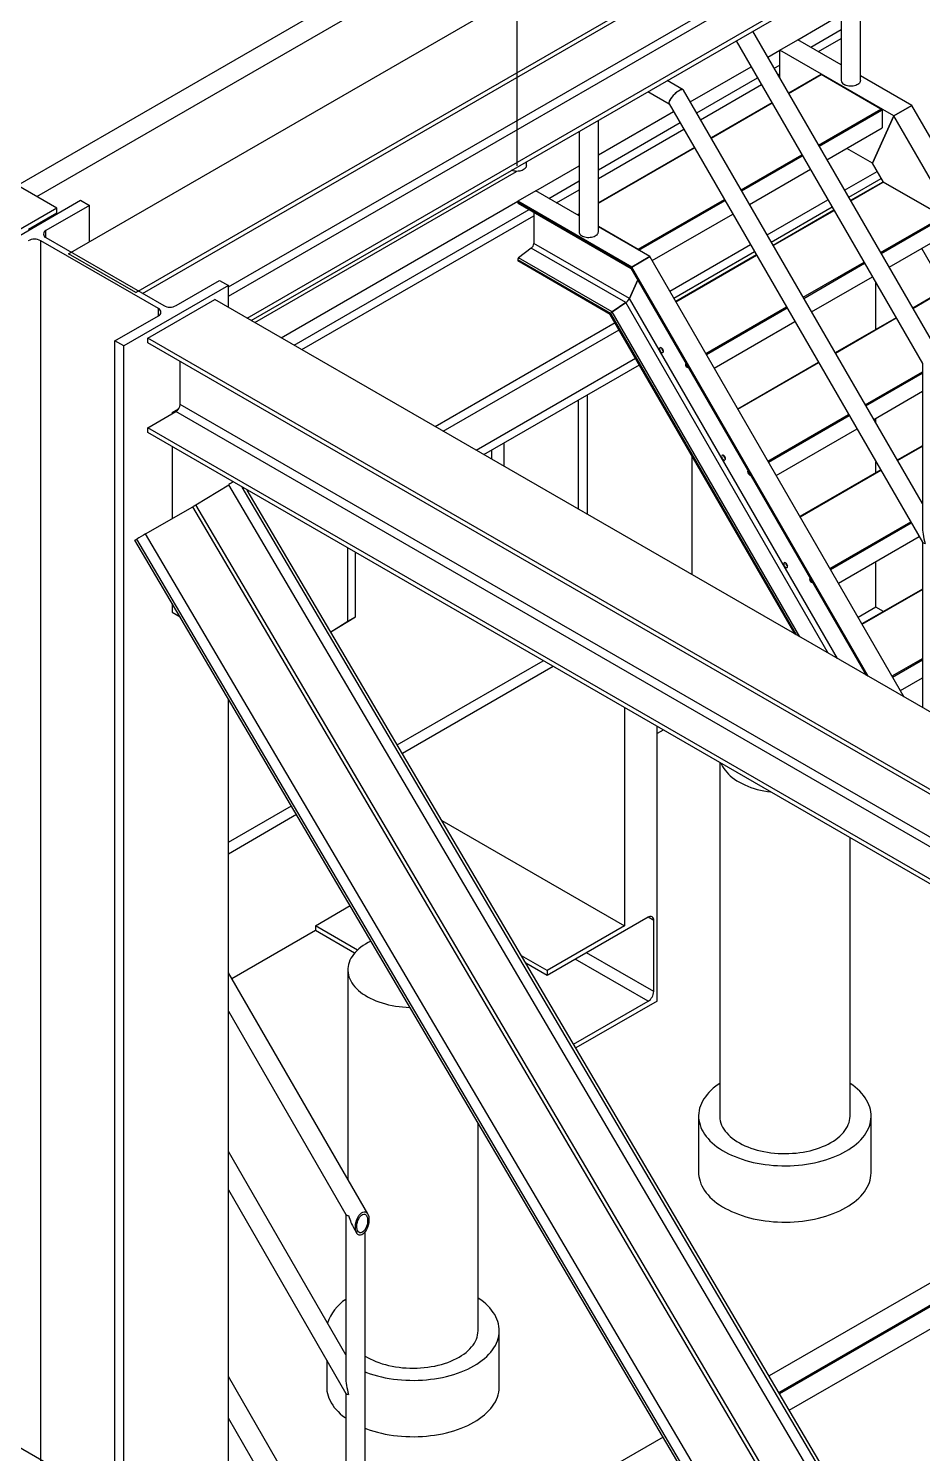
# Model space of a CAD drawing. Header units: inches. Extents: x -1490 to 2215, y -1057 to 1547.
# Drawn here: x -1260 to -1198.8, y 1190.7 to 1288.3 of the extents above; entities that cross this region are included whole.
import ezdxf

# ---------------------------------------------------------------- set-up
doc = ezdxf.new("R2010")
doc.units = ezdxf.units.IN
doc.header["$MEASUREMENT"] = 0

msp = doc.modelspace()

# ---------------------------------------------------------------- linework, layer by layer
at = {"color": 7, "linetype": 'Continuous', "lineweight": 25}
for p, q in [((-1257.253, 1272.84), (-994.209, 1424.691)), ((-1252.66, 1270.188), (-989.617, 1422.04)), ((-1252.197, 1270.129), (-989.797, 1421.609)), ((-1246.316, 1270.58), (-1123.081, 1341.722)), ((-1246.316, 1269.927), (-1122.798, 1341.232)), ((-1245.039, 1268.44), (-1120.872, 1340.12)), ((-1244.756, 1268.276), (-1120.967, 1339.738)), ((-1258.073, 1275.964), (-1347.037, 1327.322)), ((-1227.231, 1296.868), (-1260.757, 1277.514)), ((-1259.442, 1276.755), (-1226.454, 1295.798)), ((-1203.057, 1284.697), (-1203.057, 1292.349)), ((-1204.372, 1291.59), (-1204.372, 1284.697)), ((-1207.338, 1287.503), (-1204.372, 1289.216)), ((-1211.571, 1287.433), (-1198.81, 1265.331)), ((-1181.941, 1238.742), (-1210.432, 1288.091)), ((-1208.575, 1286.789), (-1207.338, 1287.503)), ((-1204.372, 1285.791), (-1207.338, 1287.503)), ((-1206.454, 1286.993), (-1204.372, 1288.195)), ((-1206.454, 1286.993), (-1204.372, 1288.195)), ((-1205.923, 1286.687), (-1204.372, 1287.583)), ((-1209.404, 1286.31), (-1208.575, 1286.789)), ((-1208.575, 1284.875), (-1208.575, 1286.789)), ((-1200.772, 1282.284), (-1208.575, 1286.789)), ((-1214.708, 1283.249), (-1210.543, 1285.653)), ((-1208.962, 1285.545), (-1208.575, 1285.768)), ((-1208.962, 1285.545), (-1208.575, 1285.768)), ((-1215.196, 1284.075), (-1216.292, 1284.708)), ((-1214.266, 1282.483), (-1210.101, 1284.888)), ((-1214.266, 1282.483), (-1210.101, 1284.888)), ((-1214.001, 1282.024), (-1209.836, 1284.428)), ((-1208.697, 1285.086), (-1208.575, 1285.156)), ((-1205.776, 1285.112), (-1207.978, 1283.84)), ((-1207.97, 1283.826), (-1205.747, 1285.109)), ((-1201.653, 1282.746), (-1205.747, 1285.109)), ((-1201.624, 1282.748), (-1205.718, 1285.112)), ((-1199.535, 1282.999), (-1203.057, 1285.032)), ((-1217.607, 1283.949), (-1216.142, 1283.103)), ((-1198.82, 1255.73), (-1215.17, 1284.049)), ((-1220.997, 1279.618), (-1215.847, 1282.591)), ((-1216.152, 1283.12), (-1198.81, 1253.083)), ((-1209.117, 1283.183), (-1213.282, 1280.779)), ((-1213.273, 1280.764), (-1209.109, 1283.168)), ((-1205.923, 1280.281), (-1201.653, 1282.746)), ((-1205.882, 1280.21), (-1201.612, 1282.675)), ((-1201.624, 1282.715), (-1201.612, 1282.722)), ((-1201.616, 1282.696), (-1201.592, 1282.71)), ((-1201.612, 1282.722), (-1201.612, 1282.698)), ((-1201.612, 1282.675), (-1201.571, 1282.698)), ((-1201.592, 1282.71), (-1201.571, 1282.698)), ((-1201.571, 1282.698), (-1201.571, 1281.46)), ((-1200.772, 1282.284), (-1199.535, 1282.999)), ((-1199.535, 1282.999), (-1200.772, 1282.284)), ((-1180.879, 1250.686), (-1199.535, 1282.999)), ((-1220.997, 1274.34), (-1220.997, 1281.992)), ((-1220.997, 1278.597), (-1215.405, 1281.826)), ((-1220.997, 1278.597), (-1215.405, 1281.826)), ((-1205.346, 1279.281), (-1201.571, 1281.46)), ((-1202.237, 1279.047), (-1200.772, 1282.284)), ((-1200.772, 1282.284), (-1202.237, 1279.047)), ((-1166.653, 1223.189), (-1200.772, 1282.284)), ((-1222.312, 1281.233), (-1222.312, 1274.34)), ((-1220.997, 1277.985), (-1215.14, 1281.366)), ((-1214.421, 1280.121), (-1220.997, 1276.325)), ((-1220.997, 1276.305), (-1214.412, 1280.106)), ((-1211.227, 1277.219), (-1207.062, 1279.623)), ((-1211.186, 1277.148), (-1207.021, 1279.552)), ((-1202.237, 1279.047), (-1203.994, 1280.061)), ((-1225.924, 1278.863), (-1225.924, 1279.147)), ((-1225.279, 1277.146), (-1222.312, 1278.859)), ((-1210.649, 1276.219), (-1206.484, 1278.623)), ((-1201.489, 1277.751), (-1202.237, 1279.047)), ((-1244.518, 1268.139), (-1226.599, 1278.484)), ((-1224.395, 1276.636), (-1222.312, 1277.838)), ((-1224.395, 1276.636), (-1222.312, 1277.838)), ((-1204.143, 1277.197), (-1201.912, 1278.485)), ((-1203.86, 1276.707), (-1201.629, 1277.995)), ((-1201.526, 1277.75), (-1203.728, 1276.479)), ((-1203.72, 1276.465), (-1201.497, 1277.748)), ((-1197.403, 1275.384), (-1201.497, 1277.748)), ((-1197.374, 1275.387), (-1201.468, 1277.75)), ((-1225.279, 1277.146), (-1226.516, 1276.432)), ((-1222.312, 1275.434), (-1225.279, 1277.146)), ((-1223.864, 1276.33), (-1222.312, 1277.226)), ((-1263.597, 1272.367), (-1256.434, 1276.502)), ((-1258.073, 1275.964), (-1262.666, 1273.313)), ((-1260, 1274.525), (-1258.073, 1275.638)), ((-1255.83, 1276.153), (-1258.807, 1274.435)), ((-1258.073, 1275.638), (-1258.073, 1275.964)), ((-1256.434, 1276.502), (-1255.83, 1276.153)), ((-1255.83, 1273.661), (-1255.83, 1276.153)), ((-1242.7, 1267.089), (-1226.516, 1276.432)), ((-1241.816, 1266.579), (-1225.733, 1275.864)), ((-1241.816, 1266.579), (-1225.733, 1275.864)), ((-1226.516, 1276.432), (-1226.516, 1276.353)), ((-1218.713, 1271.927), (-1226.516, 1276.432)), ((-1218.741, 1271.865), (-1226.516, 1276.353)), ((-1226.493, 1276.303), (-1218.744, 1271.829)), ((-1225.413, 1275.679), (-1225.413, 1273.554)), ((-1218.274, 1273.15), (-1212.366, 1276.561)), ((-1218.233, 1273.079), (-1212.325, 1276.49)), ((-1209.446, 1274.136), (-1205.282, 1276.54)), ((-1209.164, 1273.646), (-1204.999, 1276.05)), ((-1204.867, 1275.822), (-1209.032, 1273.417)), ((-1209.023, 1273.403), (-1204.859, 1275.807)), ((-1241.285, 1266.273), (-1225.413, 1275.436)), ((-1222.312, 1275.565), (-1222.397, 1275.516)), ((-1222.368, 1275.514), (-1222.312, 1275.546)), ((-1222.368, 1275.514), (-1222.312, 1275.481)), ((-1220.997, 1274.722), (-1218.274, 1273.15)), ((-1217.475, 1272.642), (-1220.997, 1274.675)), ((-1217.318, 1272.369), (-1211.788, 1275.561)), ((-1201.673, 1272.919), (-1197.403, 1275.384)), ((-1201.632, 1272.848), (-1197.362, 1275.313)), ((-1251.106, 1269.083), (-1259.167, 1273.737)), ((-1259.167, 1150.953), (-1259.167, 1273.737)), ((-1258.807, 1273.945), (-1258.807, 1274.435)), ((-1258.807, 1273.945), (-1250.746, 1269.291)), ((-1201.096, 1271.919), (-1197.321, 1274.098)), ((-1252.66, 1270.188), (-1257.253, 1272.84)), ((-1225.584, 1273.222), (-1226.451, 1272.554)), ((-1219.126, 1269.493), (-1225.584, 1273.222)), ((-1218.87, 1269.777), (-1225.413, 1273.554)), ((-1218.274, 1273.127), (-1218.274, 1273.15)), ((-1216.115, 1270.286), (-1210.585, 1273.478)), ((-1215.832, 1269.796), (-1210.302, 1272.988)), ((-1210.171, 1272.76), (-1215.701, 1269.568)), ((-1215.692, 1269.553), (-1210.162, 1272.745)), ((-1197.239, 1270.39), (-1198.865, 1273.207)), ((-1220.149, 1268.753), (-1226.516, 1272.428)), ((-1226.516, 1272.428), (-1226.516, 1272.349)), ((-1220.177, 1268.69), (-1226.516, 1272.349)), ((-1220.052, 1268.86), (-1226.451, 1272.554)), ((-1218.746, 1271.832), (-1202.664, 1243.977)), ((-1218.741, 1271.865), (-1218.713, 1271.927)), ((-1218.713, 1271.927), (-1218.741, 1271.865)), ((-1202.629, 1243.957), (-1218.741, 1271.865)), ((-1218.713, 1271.927), (-1217.475, 1272.642)), ((-1217.475, 1272.642), (-1218.713, 1271.927)), ((-1202.532, 1243.901), (-1218.713, 1271.927)), ((-1200.057, 1242.472), (-1217.475, 1272.642)), ((-1206.977, 1269.858), (-1202.812, 1272.262)), ((-1206.936, 1269.787), (-1202.771, 1272.191)), ((-1249.897, 1269.291), (-1246.92, 1271.01)), ((-1246.92, 1271.01), (-1246.316, 1270.661)), ((-1218.87, 1269.777), (-1218.295, 1271.05)), ((-1218.295, 1271.05), (-1218.87, 1269.777)), ((-1206.399, 1268.858), (-1202.234, 1271.262)), ((-1201.994, 1267.666), (-1201.994, 1270.845)), ((-1246.316, 1270.661), (-1253.479, 1266.526)), ((-1246.316, 1269.177), (-1246.316, 1270.661)), ((-1204.63, 1245.112), (-1218.87, 1269.777)), ((-1197.276, 1270.389), (-1199.478, 1269.118)), ((-1199.47, 1269.103), (-1197.247, 1270.386)), ((-1251.84, 1267.063), (-1247.247, 1269.715)), ((-1251.106, 1268.593), (-1251.106, 1269.083)), ((-1143.347, 1209.735), (-1247.247, 1269.715)), ((-1220.052, 1268.86), (-1219.126, 1269.493)), ((-1219.126, 1269.493), (-1220.052, 1268.86)), ((-1207.197, 1246.594), (-1220.052, 1268.86)), ((-1205.259, 1245.475), (-1219.126, 1269.493)), ((-1213.645, 1266.008), (-1208.116, 1269.2)), ((-1213.604, 1265.937), (-1208.075, 1269.129)), ((-1254.083, 1266.875), (-1251.106, 1268.593)), ((-1232.176, 1261.014), (-1219.853, 1268.128)), ((-1220.177, 1268.69), (-1220.149, 1268.753)), ((-1220.149, 1268.753), (-1220.177, 1268.69)), ((-1207.532, 1246.788), (-1220.177, 1268.69)), ((-1207.435, 1246.732), (-1220.149, 1268.753)), ((-1213.068, 1265.008), (-1207.538, 1268.2)), ((-1200.617, 1268.461), (-1204.782, 1266.056)), ((-1204.773, 1266.042), (-1200.609, 1268.446)), ((-1254.083, 990.141), (-1254.083, 1266.875)), ((-1253.479, 1266.526), (-1254.083, 1266.875)), ((-1147.94, 1207.083), (-1251.84, 1267.063)), ((-1251.84, 1266.737), (-1251.84, 1267.063)), ((-1231.61, 1260.688), (-1219.57, 1267.638)), ((-1253.479, 989.792), (-1253.479, 1266.526)), ((-1147.94, 1206.757), (-1251.84, 1266.737)), ((-1249.63, 1262.517), (-1249.63, 1265.461)), ((-1229.369, 1259.394), (-1218.449, 1265.697)), ((-1228.838, 1259.087), (-1218.184, 1265.238)), ((-1205.921, 1265.399), (-1211.451, 1262.206)), ((-1211.442, 1262.192), (-1205.912, 1265.384)), ((-1198.82, 1265.348), (-1198.82, 1254.192)), ((-1202.727, 1262.496), (-1198.82, 1264.752)), ((-1202.686, 1262.425), (-1198.82, 1264.657)), ((-1221.746, 1254.993), (-1221.746, 1263.181)), ((-1202.149, 1261.497), (-1198.82, 1263.419)), ((-1251.84, 1260.915), (-1249.913, 1262.027)), ((-1250.162, 1261.965), (-1249.726, 1262.217)), ((-1250.162, 1261.965), (-1250.162, 1261.883)), ((-1250.092, 1261.924), (-1250.162, 1261.965)), ((-1148.872, 1203.697), (-1249.913, 1262.027)), ((-1148.872, 1204.35), (-1249.63, 1262.517)), ((-1222.351, 1255.342), (-1222.351, 1262.832)), ((-1209.395, 1258.647), (-1203.866, 1261.839)), ((-1209.354, 1258.576), (-1203.825, 1261.768)), ((-1201.994, 1261.227), (-1201.994, 1261.586)), ((-1148.872, 1201.473), (-1251.84, 1260.915)), ((-1251.84, 1260.588), (-1251.84, 1260.915)), ((-1148.872, 1201.146), (-1251.84, 1260.588)), ((-1208.818, 1257.647), (-1203.288, 1260.839)), ((-1250.162, 1259.62), (-1250.162, 1254.711)), ((-1228.283, 1258.767), (-1228.283, 1259.408)), ((-1227.435, 1258.277), (-1227.435, 1259.897)), ((-1214.583, 1250.858), (-1214.583, 1259.001)), ((-1198.82, 1259.683), (-1200.532, 1258.695)), ((-1200.523, 1258.68), (-1198.82, 1259.664)), ((-1201.671, 1258.038), (-1207.201, 1254.845)), ((-1207.192, 1254.83), (-1201.662, 1258.023)), ((-1201.994, 1257.851), (-1201.994, 1258.597)), ((-1248.539, 1255.652), (-1246.291, 1257.026)), ((-1148.872, 1091.521), (-1246.291, 1257.026)), ((-1148.872, 1092.894), (-1245.386, 1256.862)), ((-1148.872, 1093.297), (-1245.027, 1256.655)), ((-1251.99, 1253.656), (-1248.764, 1255.519)), ((-1150.497, 1088.573), (-1248.764, 1255.519)), ((-1150.272, 1088.706), (-1248.539, 1255.652)), ((-1205.145, 1251.285), (-1199.616, 1254.478)), ((-1205.104, 1251.214), (-1199.575, 1254.407)), ((-1252.713, 1253.226), (-1252.59, 1253.301)), ((-1154.446, 1086.281), (-1252.713, 1253.226)), ((-1154.323, 1086.356), (-1252.59, 1253.301)), ((-1153.723, 1086.711), (-1251.99, 1253.656)), ((-1204.568, 1250.285), (-1199.038, 1253.478)), ((-1238.142, 1247.677), (-1238.142, 1252.68)), ((-1237.611, 1247.983), (-1237.611, 1252.374)), ((-1198.82, 1253.1), (-1198.82, 1241.758)), ((-1201.994, 1248.633), (-1201.994, 1251.772)), ((-1198.82, 1249.869), (-1202.951, 1247.484)), ((-1202.942, 1247.469), (-1198.82, 1249.849)), ((-1250.162, 1248.893), (-1250.162, 1248.288)), ((-1250.162, 1248.288), (-1249.623, 1247.976)), ((-1201.994, 1248.633), (-1203.209, 1247.932)), ((-1201.477, 1248.335), (-1201.994, 1248.633)), ((-1239.316, 1246.953), (-1238.142, 1247.677)), ((-1239.307, 1246.938), (-1237.611, 1247.983)), ((-1238.142, 1247.677), (-1237.611, 1247.983)), ((-1234.756, 1239.207), (-1224.779, 1244.966)), ((-1224.083, 1244.564), (-1234.403, 1238.607)), ((-1200.895, 1243.924), (-1198.82, 1245.122)), ((-1200.854, 1243.853), (-1198.82, 1245.028)), ((-1200.318, 1242.924), (-1198.82, 1243.789)), ((-1246.316, 1182.362), (-1246.316, 1242.358)), ((-1219.209, 1241.751), (-1219.209, 1226.804)), ((-1216.982, 1221.66), (-1216.982, 1240.465)), ((-1216.563, 1240.223), (-1216.982, 1239.981)), ((-1212.688, 1237.986), (-1212.688, 1213.785)), ((-1246.316, 1232.533), (-1242, 1235.025)), ((-1241.647, 1234.425), (-1246.316, 1231.73)), ((-1231.7, 1234.014), (-1219.209, 1226.804)), ((-1203.771, 1213.785), (-1203.771, 1232.839)), ((-1240.367, 1226.819), (-1237.98, 1228.197)), ((-1237.476, 1225.15), (-1240.367, 1226.819)), ((-1240.367, 1226.819), (-1240.367, 1226.481)), ((-1217.595, 1227.398), (-1224.499, 1223.413)), ((-1219.209, 1226.804), (-1224.499, 1223.75)), ((-1217.205, 1227.173), (-1217.595, 1227.398)), ((-1217.205, 1222.319), (-1217.205, 1227.173)), ((-1240.367, 1226.481), (-1246.076, 1223.185)), ((-1237.684, 1224.932), (-1240.367, 1226.481)), ((-1217.205, 1222.319), (-1221.799, 1224.971)), ((-1224.499, 1223.75), (-1226.255, 1224.764)), ((-1224.499, 1223.413), (-1225.954, 1224.253)), ((-1217.595, 1221.644), (-1222.579, 1224.521)), ((-1236.78, 1207.084), (-1246.316, 1223.6)), ((-1238.144, 1223.794), (-1238.144, 1209.446)), ((-1224.499, 1223.75), (-1224.499, 1223.413)), ((-1246.316, 1220.97), (-1238.273, 1207.039)), ((-1222.688, 1218.704), (-1217.595, 1221.644)), ((-1216.982, 1221.66), (-1222.54, 1218.452)), ((-1229.227, 1199.09), (-1229.227, 1213.325)), ((-1214.135, 1213.785), (-1214.135, 1209.928)), ((-1202.324, 1209.928), (-1202.324, 1213.785)), ((-1238.282, 1197.437), (-1246.316, 1211.352)), ((-1246.316, 1208.722), (-1238.273, 1194.791)), ((-1186.939, 1208.899), (-1209.314, 1195.982)), ((-1208.647, 1194.849), (-1186.939, 1207.381)), ((-1238.282, 1207.055), (-1238.282, 1195.9)), ((-1186.939, 1207.266), (-1208.597, 1194.764)), ((-1237.736, 1206.109), (-1237.539, 1205.769)), ((-1236.967, 1179.469), (-1236.967, 1205.846)), ((-1207.93, 1193.63), (-1186.939, 1205.748)), ((-1227.78, 1195.232), (-1227.78, 1199.09)), ((-1239.591, 1197.074), (-1239.591, 1195.232)), ((-1238.282, 1182.037), (-1246.316, 1195.952)), ((-1238.282, 1194.807), (-1238.282, 1179.849)), ((-1238.251, 1179.126), (-1246.316, 1193.094)), ((-1216.557, 1191.801), (-1236.967, 1180.019))]:
    msp.add_line(p, q, dxfattribs=at)
at = {"color": 7, "linetype": 'Continuous'}
for p, q in [((-1226.582, 1313.158), (-1226.582, 1278.863)), ((-1231.428, 1174.228), (-1303.396, 1215.774))]:
    msp.add_line(p, q, dxfattribs=at)
at = {"color": 7, "linetype": 'Continuous', "lineweight": 25, "flags": 128}
for points in [[(-1203.057, 1284.697), (-1203.057, 1284.69), (-1203.065, 1284.635), (-1203.088, 1284.581), (-1203.124, 1284.53), (-1203.172, 1284.482), (-1203.232, 1284.439), (-1203.303, 1284.401), (-1203.382, 1284.369), (-1203.468, 1284.345), (-1203.559, 1284.328), (-1203.654, 1284.319), (-1203.75, 1284.318), (-1203.845, 1284.325), (-1203.938, 1284.34), (-1204.025, 1284.363), (-1204.106, 1284.392), (-1204.179, 1284.429)], [(-1225.924, 1278.863), (-1225.927, 1278.828), (-1225.943, 1278.774), (-1225.972, 1278.721), (-1226.014, 1278.671), (-1226.069, 1278.626), (-1226.134, 1278.585), (-1226.209, 1278.55), (-1226.292, 1278.522), (-1226.381, 1278.502), (-1226.474, 1278.489), (-1226.57, 1278.484), (-1226.666, 1278.487), (-1226.76, 1278.498), (-1226.85, 1278.517), (-1226.935, 1278.543), (-1226.957, 1278.551)], [(-1222.312, 1274.34), (-1222.307, 1274.292), (-1222.288, 1274.237), (-1222.255, 1274.185), (-1222.21, 1274.136), (-1222.152, 1274.092), (-1222.085, 1274.053), (-1222.008, 1274.02), (-1221.923, 1273.993), (-1221.833, 1273.975), (-1221.739, 1273.964), (-1221.643, 1273.96), (-1221.547, 1273.966), (-1221.454, 1273.979), (-1221.365, 1273.999), (-1221.282, 1274.027), (-1221.207, 1274.062), (-1221.142, 1274.103), (-1221.087, 1274.148), (-1221.045, 1274.198), (-1221.016, 1274.251), (-1221, 1274.305), (-1220.997, 1274.34)], [(-1216.675, 1266.086), (-1216.639, 1266.071), (-1216.606, 1266.068), (-1216.578, 1266.078), (-1216.557, 1266.101), (-1216.545, 1266.133), (-1216.542, 1266.173), (-1216.55, 1266.218), (-1216.566, 1266.265), (-1216.591, 1266.309), (-1216.622, 1266.349), (-1216.657, 1266.38), (-1216.693, 1266.401), (-1216.728, 1266.41), (-1216.758, 1266.406), (-1216.783, 1266.39), (-1216.8, 1266.362), (-1216.807, 1266.326), (-1216.805, 1266.283), (-1216.792, 1266.236), (-1216.772, 1266.19), (-1216.744, 1266.148), (-1216.71, 1266.112), (-1216.675, 1266.086)], [(-1212.425, 1258.725), (-1212.389, 1258.71), (-1212.356, 1258.707), (-1212.328, 1258.717), (-1212.307, 1258.739), (-1212.295, 1258.772), (-1212.292, 1258.812), (-1212.3, 1258.857), (-1212.316, 1258.903), (-1212.341, 1258.948), (-1212.372, 1258.988), (-1212.407, 1259.019), (-1212.443, 1259.04), (-1212.478, 1259.049), (-1212.508, 1259.045), (-1212.533, 1259.029), (-1212.55, 1259.001), (-1212.557, 1258.965), (-1212.555, 1258.921), (-1212.542, 1258.875), (-1212.522, 1258.829), (-1212.494, 1258.787), (-1212.46, 1258.751), (-1212.425, 1258.725)], [(-1208.175, 1251.363), (-1208.139, 1251.348), (-1208.106, 1251.346), (-1208.078, 1251.356), (-1208.057, 1251.378), (-1208.045, 1251.41), (-1208.042, 1251.451), (-1208.05, 1251.496), (-1208.066, 1251.542), (-1208.091, 1251.587), (-1208.122, 1251.626), (-1208.157, 1251.658), (-1208.193, 1251.679), (-1208.228, 1251.687), (-1208.258, 1251.684), (-1208.283, 1251.667), (-1208.3, 1251.64), (-1208.307, 1251.603), (-1208.305, 1251.56), (-1208.292, 1251.514), (-1208.272, 1251.468), (-1208.244, 1251.425), (-1208.21, 1251.39), (-1208.175, 1251.363)], [(-1212.579, 1237.923), (-1212.557, 1237.87), (-1212.49, 1237.732), (-1212.411, 1237.596), (-1212.318, 1237.463), (-1212.213, 1237.334), (-1212.096, 1237.208), (-1211.967, 1237.086), (-1211.826, 1236.968), (-1211.674, 1236.855), (-1211.511, 1236.747), (-1211.338, 1236.644), (-1211.156, 1236.548), (-1210.964, 1236.457), (-1210.764, 1236.372), (-1210.556, 1236.294), (-1210.342, 1236.223), (-1210.12, 1236.158), (-1209.893, 1236.101), (-1209.66, 1236.052), (-1209.423, 1236.01), (-1209.21, 1235.979)], [(-1236.55, 1225.767), (-1236.564, 1225.76), (-1236.749, 1225.664), (-1236.924, 1225.563), (-1237.09, 1225.456), (-1237.245, 1225.345), (-1237.388, 1225.228), (-1237.521, 1225.107), (-1237.641, 1224.982), (-1237.749, 1224.853), (-1237.845, 1224.721), (-1237.928, 1224.586), (-1237.997, 1224.449), (-1238.054, 1224.31), (-1238.097, 1224.169), (-1238.126, 1224.026), (-1238.141, 1223.884), (-1238.143, 1223.741), (-1238.131, 1223.598), (-1238.105, 1223.455), (-1238.066, 1223.314), (-1238.013, 1223.174), (-1237.946, 1223.036), (-1237.867, 1222.901), (-1237.774, 1222.768), (-1237.669, 1222.638), (-1237.552, 1222.512), (-1237.422, 1222.39), (-1237.281, 1222.273), (-1237.129, 1222.16), (-1236.967, 1222.052), (-1236.794, 1221.949), (-1236.612, 1221.852), (-1236.42, 1221.761), (-1236.22, 1221.677), (-1236.012, 1221.599), (-1235.797, 1221.527), (-1235.576, 1221.463), (-1235.349, 1221.406), (-1235.116, 1221.356), (-1234.879, 1221.314), (-1234.639, 1221.28), (-1234.395, 1221.253), (-1234.149, 1221.234), (-1233.902, 1221.223), (-1233.875, 1221.223)], [(-1212.688, 1216.021), (-1212.789, 1215.952), (-1212.965, 1215.823), (-1213.13, 1215.688), (-1213.283, 1215.549), (-1213.425, 1215.406), (-1213.555, 1215.259), (-1213.672, 1215.109), (-1213.776, 1214.956), (-1213.868, 1214.8), (-1213.946, 1214.641), (-1214.011, 1214.481), (-1214.062, 1214.319), (-1214.1, 1214.156), (-1214.124, 1213.991), (-1214.135, 1213.827), (-1214.131, 1213.662), (-1214.114, 1213.497), (-1214.083, 1213.334), (-1214.038, 1213.171), (-1213.98, 1213.01), (-1213.908, 1212.85), (-1213.823, 1212.693), (-1213.726, 1212.538), (-1213.615, 1212.386), (-1213.491, 1212.238), (-1213.356, 1212.093), (-1213.208, 1211.952), (-1213.049, 1211.815), (-1212.878, 1211.683), (-1212.697, 1211.556), (-1212.505, 1211.434), (-1212.303, 1211.317), (-1212.092, 1211.207), (-1211.872, 1211.102), (-1211.643, 1211.003), (-1211.406, 1210.911), (-1211.162, 1210.826), (-1210.911, 1210.748), (-1210.653, 1210.677), (-1210.39, 1210.613), (-1210.122, 1210.556), (-1209.85, 1210.507), (-1209.573, 1210.466), (-1209.294, 1210.432), (-1209.012, 1210.406), (-1208.728, 1210.388), (-1208.443, 1210.379), (-1208.158, 1210.377), (-1207.873, 1210.383), (-1207.589, 1210.396), (-1207.306, 1210.418), (-1207.025, 1210.448), (-1206.747, 1210.485), (-1206.473, 1210.531), (-1206.202, 1210.583), (-1205.937, 1210.644), (-1205.676, 1210.711), (-1205.422, 1210.786), (-1205.174, 1210.868), (-1204.934, 1210.957), (-1204.701, 1211.052), (-1204.476, 1211.153), (-1204.26, 1211.261), (-1204.054, 1211.375)], [(-1204.054, 1211.375), (-1203.857, 1211.494), (-1203.67, 1211.619), (-1203.494, 1211.748), (-1203.329, 1211.883), (-1203.176, 1212.022), (-1203.034, 1212.165), (-1202.904, 1212.312), (-1202.787, 1212.462), (-1202.683, 1212.615), (-1202.591, 1212.771), (-1202.513, 1212.93), (-1202.448, 1213.09), (-1202.397, 1213.252), (-1202.359, 1213.415), (-1202.335, 1213.58), (-1202.324, 1213.744), (-1202.328, 1213.909), (-1202.345, 1214.074), (-1202.376, 1214.237), (-1202.421, 1214.4), (-1202.479, 1214.561), (-1202.551, 1214.721), (-1202.635, 1214.878), (-1202.733, 1215.033), (-1202.844, 1215.185), (-1202.968, 1215.333), (-1203.103, 1215.478), (-1203.251, 1215.619), (-1203.41, 1215.756), (-1203.581, 1215.888), (-1203.762, 1216.015), (-1203.771, 1216.021)], [(-1212.688, 1213.785), (-1212.687, 1213.732), (-1212.675, 1213.589), (-1212.649, 1213.447), (-1212.61, 1213.305), (-1212.557, 1213.166), (-1212.49, 1213.028), (-1212.411, 1212.892), (-1212.318, 1212.759), (-1212.213, 1212.63), (-1212.096, 1212.504), (-1211.967, 1212.382), (-1211.826, 1212.264), (-1211.674, 1212.151), (-1211.511, 1212.043), (-1211.338, 1211.94), (-1211.156, 1211.843), (-1210.964, 1211.753), (-1210.764, 1211.668), (-1210.556, 1211.59), (-1210.342, 1211.519), (-1210.12, 1211.454), (-1209.893, 1211.397), (-1209.66, 1211.348), (-1209.423, 1211.306), (-1209.183, 1211.271), (-1208.939, 1211.244), (-1208.693, 1211.226), (-1208.446, 1211.215), (-1208.198, 1211.212), (-1207.951, 1211.217), (-1207.704, 1211.23), (-1207.459, 1211.25), (-1207.216, 1211.279), (-1206.976, 1211.315), (-1206.74, 1211.359), (-1206.509, 1211.411), (-1206.283, 1211.47), (-1206.063, 1211.536), (-1205.85, 1211.609), (-1205.644, 1211.689), (-1205.446, 1211.775), (-1205.257, 1211.867), (-1205.077, 1211.965)], [(-1205.077, 1211.965), (-1204.906, 1212.069), (-1204.746, 1212.179), (-1204.597, 1212.293), (-1204.459, 1212.412), (-1204.333, 1212.535), (-1204.218, 1212.662), (-1204.116, 1212.792), (-1204.027, 1212.926), (-1203.951, 1213.062), (-1203.888, 1213.2), (-1203.838, 1213.34), (-1203.802, 1213.482), (-1203.78, 1213.625), (-1203.771, 1213.768), (-1203.771, 1213.785)], [(-1214.135, 1209.928), (-1214.131, 1209.804), (-1214.114, 1209.64), (-1214.083, 1209.476), (-1214.038, 1209.313), (-1213.98, 1209.152), (-1213.908, 1208.993), (-1213.823, 1208.835), (-1213.726, 1208.68), (-1213.615, 1208.529), (-1213.491, 1208.38), (-1213.356, 1208.235), (-1213.208, 1208.094), (-1213.049, 1207.957), (-1212.878, 1207.825), (-1212.697, 1207.698), (-1212.505, 1207.576), (-1212.303, 1207.46), (-1212.092, 1207.349), (-1211.872, 1207.244), (-1211.643, 1207.146), (-1211.406, 1207.054), (-1211.162, 1206.969), (-1210.911, 1206.89), (-1210.653, 1206.819), (-1210.39, 1206.755), (-1210.122, 1206.698), (-1209.85, 1206.649), (-1209.573, 1206.608), (-1209.294, 1206.574), (-1209.012, 1206.549), (-1208.728, 1206.531), (-1208.443, 1206.521), (-1208.158, 1206.519), (-1207.873, 1206.525), (-1207.589, 1206.539), (-1207.306, 1206.561), (-1207.025, 1206.59), (-1206.747, 1206.628), (-1206.473, 1206.673), (-1206.202, 1206.726), (-1205.937, 1206.786), (-1205.676, 1206.854), (-1205.422, 1206.929), (-1205.174, 1207.01), (-1204.934, 1207.099), (-1204.701, 1207.194), (-1204.476, 1207.296), (-1204.26, 1207.404), (-1204.054, 1207.517)], [(-1204.054, 1207.517), (-1203.857, 1207.636), (-1203.67, 1207.761), (-1203.494, 1207.891), (-1203.329, 1208.025), (-1203.176, 1208.164), (-1203.034, 1208.307), (-1202.904, 1208.454), (-1202.787, 1208.604), (-1202.683, 1208.758), (-1202.591, 1208.914), (-1202.513, 1209.072), (-1202.448, 1209.232), (-1202.397, 1209.395), (-1202.359, 1209.558), (-1202.335, 1209.722), (-1202.324, 1209.887), (-1202.324, 1209.928)], [(-1229.509, 1196.679), (-1229.313, 1196.799), (-1229.126, 1196.923), (-1228.95, 1197.053), (-1228.785, 1197.188), (-1228.631, 1197.326), (-1228.49, 1197.469), (-1228.36, 1197.616), (-1228.243, 1197.767), (-1228.139, 1197.92), (-1228.047, 1198.076), (-1227.969, 1198.234), (-1227.904, 1198.395), (-1227.853, 1198.557), (-1227.815, 1198.72), (-1227.791, 1198.884), (-1227.78, 1199.049), (-1227.784, 1199.214), (-1227.801, 1199.378), (-1227.832, 1199.542), (-1227.877, 1199.705), (-1227.935, 1199.866), (-1228.006, 1200.025), (-1228.091, 1200.183), (-1228.189, 1200.337), (-1228.3, 1200.489), (-1228.423, 1200.638), (-1228.559, 1200.783), (-1228.707, 1200.924), (-1228.866, 1201.061), (-1229.037, 1201.193), (-1229.218, 1201.32), (-1229.227, 1201.326)], [(-1230.533, 1197.27), (-1230.362, 1197.374), (-1230.202, 1197.483), (-1230.053, 1197.598), (-1229.915, 1197.716), (-1229.788, 1197.839), (-1229.674, 1197.966), (-1229.572, 1198.097), (-1229.483, 1198.23), (-1229.406, 1198.367), (-1229.343, 1198.505), (-1229.294, 1198.645), (-1229.258, 1198.787), (-1229.235, 1198.929), (-1229.227, 1199.072), (-1229.227, 1199.09)], [(-1236.967, 1197.348), (-1236.967, 1197.348), (-1236.794, 1197.245), (-1236.612, 1197.148), (-1236.42, 1197.057), (-1236.22, 1196.973), (-1236.012, 1196.895), (-1235.797, 1196.823), (-1235.576, 1196.759), (-1235.349, 1196.702), (-1235.116, 1196.652), (-1234.879, 1196.61), (-1234.639, 1196.576), (-1234.395, 1196.549), (-1234.149, 1196.53), (-1233.902, 1196.519), (-1233.654, 1196.516), (-1233.407, 1196.521), (-1233.16, 1196.534), (-1232.914, 1196.555), (-1232.672, 1196.584), (-1232.432, 1196.62), (-1232.196, 1196.664), (-1231.965, 1196.716), (-1231.739, 1196.774), (-1231.519, 1196.84), (-1231.306, 1196.913), (-1231.1, 1196.993), (-1230.902, 1197.079), (-1230.713, 1197.172), (-1230.533, 1197.27)], [(-1236.967, 1196.256), (-1236.862, 1196.216), (-1236.617, 1196.131), (-1236.366, 1196.053), (-1236.109, 1195.981), (-1235.846, 1195.917), (-1235.578, 1195.861), (-1235.305, 1195.812), (-1235.029, 1195.77), (-1234.75, 1195.737), (-1234.468, 1195.711), (-1234.184, 1195.693), (-1233.899, 1195.683), (-1233.614, 1195.681), (-1233.329, 1195.687), (-1233.044, 1195.701), (-1232.761, 1195.723), (-1232.481, 1195.753), (-1232.203, 1195.79), (-1231.928, 1195.835), (-1231.658, 1195.888), (-1231.392, 1195.948), (-1231.132, 1196.016), (-1230.878, 1196.091), (-1230.63, 1196.173), (-1230.39, 1196.261), (-1230.157, 1196.356), (-1229.932, 1196.458), (-1229.716, 1196.566), (-1229.509, 1196.679)], [(-1239.591, 1195.232), (-1239.587, 1195.109), (-1239.57, 1194.944), (-1239.539, 1194.781), (-1239.494, 1194.618), (-1239.436, 1194.457), (-1239.364, 1194.297), (-1239.279, 1194.14), (-1239.181, 1193.985), (-1239.071, 1193.833), (-1238.947, 1193.685), (-1238.811, 1193.54), (-1238.664, 1193.399), (-1238.505, 1193.262), (-1238.334, 1193.13), (-1238.282, 1193.092)], [(-1229.509, 1192.822), (-1229.313, 1192.941), (-1229.126, 1193.066), (-1228.95, 1193.195), (-1228.785, 1193.33), (-1228.631, 1193.469), (-1228.49, 1193.612), (-1228.36, 1193.759), (-1228.243, 1193.909), (-1228.139, 1194.062), (-1228.047, 1194.218), (-1227.969, 1194.377), (-1227.904, 1194.537), (-1227.853, 1194.699), (-1227.815, 1194.862), (-1227.791, 1195.027), (-1227.78, 1195.191), (-1227.78, 1195.232)], [(-1236.967, 1192.398), (-1236.862, 1192.358), (-1236.617, 1192.273), (-1236.366, 1192.195), (-1236.109, 1192.124), (-1235.846, 1192.06), (-1235.578, 1192.003), (-1235.305, 1191.954), (-1235.029, 1191.913), (-1234.75, 1191.879), (-1234.468, 1191.853), (-1234.184, 1191.835), (-1233.899, 1191.826), (-1233.614, 1191.824), (-1233.329, 1191.83), (-1233.044, 1191.843), (-1232.761, 1191.865), (-1232.481, 1191.895), (-1232.203, 1191.932), (-1231.928, 1191.978), (-1231.658, 1192.03), (-1231.392, 1192.091), (-1231.132, 1192.158), (-1230.878, 1192.233), (-1230.63, 1192.315), (-1230.39, 1192.404), (-1230.157, 1192.499), (-1229.932, 1192.6), (-1229.716, 1192.708), (-1229.509, 1192.822)]]:
    msp.add_lwpolyline(points, dxfattribs=at)
at = {"color": 7, "linetype": 'Continuous', "lineweight": 25}
for centre, radius, start, end in [((-1205.764, 1285.085), 0.0292, 54.38242, 114.30712), ((-1205.73, 1285.085), 0.0292, 65.69288, 125.61758), ((-1204.047, 1284.727), 0.326, 185.26392, 246.05622), ((-1201.637, 1282.726), 0.0253, 350.78596, 129.20329), ((-1201.701, 1282.67), 0.0891, 2.60548, 57.39452), ((-1201.514, 1277.724), 0.0292, 54.38242, 114.30712), ((-1201.48, 1277.724), 0.0292, 65.69288, 125.61758), ((-1226.463, 1276.347), 0.0538, 173.42666, 235.26116), ((-1222.384, 1275.494), 0.0253, 50.79671, 189.21404), ((-1222.323, 1275.442), 0.0846, 122.12198, 150.98006), ((-1259.592, 1272.925), 0.915, 62.39104, 117.60896), ((-1258.709, 1274.19), 0.264, 111.6744, 248.3256), ((-1225.866, 1273.577), 0.453, 308.37185, 357.10018), ((-1218.23, 1273.079), 0.0837, 121.95463, 151.1432), ((-1218.252, 1273.091), 0.0418, 121.95448, 151.13913), ((-1218.323, 1273.075), 0.0891, 2.60548, 57.39452), ((-1218.298, 1273.089), 0.0446, 2.60548, 57.39452), ((-1226.344, 1272.42), 0.172, 128.37185, 177.10018), ((-1251.204, 1268.838), 0.264, 291.6744, 68.3256), ((-1250.322, 1270.102), 0.915, 242.39104, 297.60896), ((-1216.39, 1266.403), 0.283, 182.51276, 237.48186), ((-1216.389, 1266.404), 0.284, 182.60811, 237.83052), ((-1216.354, 1266.424), 0.3, 189.34327, 230.65135), ((-1214.806, 1265.272), 0.23, 154.89868, 244.09153), ((-1214.85, 1265.148), 0.101, 235.38208, 281.29084), ((-1250.244, 1262.545), 0.615, 302.60548, 357.39452), ((-1212.14, 1259.042), 0.283, 182.51276, 237.48186), ((-1212.139, 1259.043), 0.284, 182.60811, 237.83052), ((-1212.104, 1259.063), 0.3, 189.34327, 230.65135), ((-1232.972, 1235.104), 25.652, 120.48662, 121.28033), ((-1210.556, 1257.911), 0.23, 154.89868, 244.09153), ((-1210.6, 1257.787), 0.101, 235.38208, 281.29084), ((-1254.955, 1266.244), 12.384, 299.99458, 301.2038), ((-1235.515, 1225.112), 32.957, 119.99361, 121.20477), ((-1207.89, 1251.681), 0.283, 182.51276, 237.48186), ((-1207.889, 1251.681), 0.284, 182.60811, 237.83052), ((-1207.854, 1251.701), 0.3, 189.34327, 230.65135), ((-1206.306, 1250.55), 0.23, 154.89868, 244.09153), ((-1206.35, 1250.426), 0.101, 235.38208, 281.29084), ((-1217.444, 1227.21), 0.242, 351.31468, 128.67457), ((-1218.048, 1222.355), 0.843, 302.4764, 357.5236), ((-1236.657, 1198.704), 3.004, 122.75501, 162.80133)]:
    msp.add_arc(centre, radius, start, end, dxfattribs=at)
for centre, major_axis, ratio, start_param, end_param in [((-1215.661, 1283.584), (0.48, 0.48), 0.317888, 0.870298, 3.056612), ((-1215.661, 1283.584), (0.48, 0.48), 0.317888, 6.198205, 9.339797), ((-1215.661, 1283.584), (0.48, 0.48), 0.317888, 6.198205, 7.153483), ((-1218.663, 1271.91), (0.0802, 0.0802), 0.317888, 2.441094, 3.056612), ((-1218.663, 1271.91), (0.0802, 0.0802), 0.317888, 2.441094, 3.056612), ((-1219.076, 1269.659), (0.212, 0.212), 0.317888, 4.177051, 5.582687), ((-1219.076, 1269.659), (0.212, 0.212), 0.317888, 4.177051, 5.582687), ((-1220.071, 1268.798), (0.0802, 0.0802), 0.317888, 1.035458, 2.441094), ((-1220.071, 1268.798), (0.0802, 0.0802), 0.317888, 1.035458, 2.441094), ((-1198.162, 1253.276), (-0.424, 1.582), 0.317825, 0.870338, 1.655736), ((-1198.162, 1253.276), (0.655, 0.176), 0.317765, 3.226533, 3.842051), ((-1237.625, 1207.232), (0.655, 0.176), 0.317765, 3.226533, 3.842051), ((-1237.625, 1207.232), (-0.424, 1.582), 0.317825, 1.655736, 2.271254), ((-1237.625, 1194.983), (-0.424, 1.582), 0.317825, 0.870338, 1.655736), ((-1237.625, 1194.983), (0.655, 0.176), 0.317765, 3.226533, 3.842051)]:
    msp.add_ellipse(centre, major_axis=major_axis, ratio=ratio, start_param=start_param, end_param=end_param, dxfattribs=at)
for major_axis in [(0.214, 0.798), (0.17, 0.636)]:
    msp.add_ellipse((-1237.16, 1206.426), major_axis=major_axis, ratio=0.517638, dxfattribs=at)

doc.saveas('drawing.dxf')
